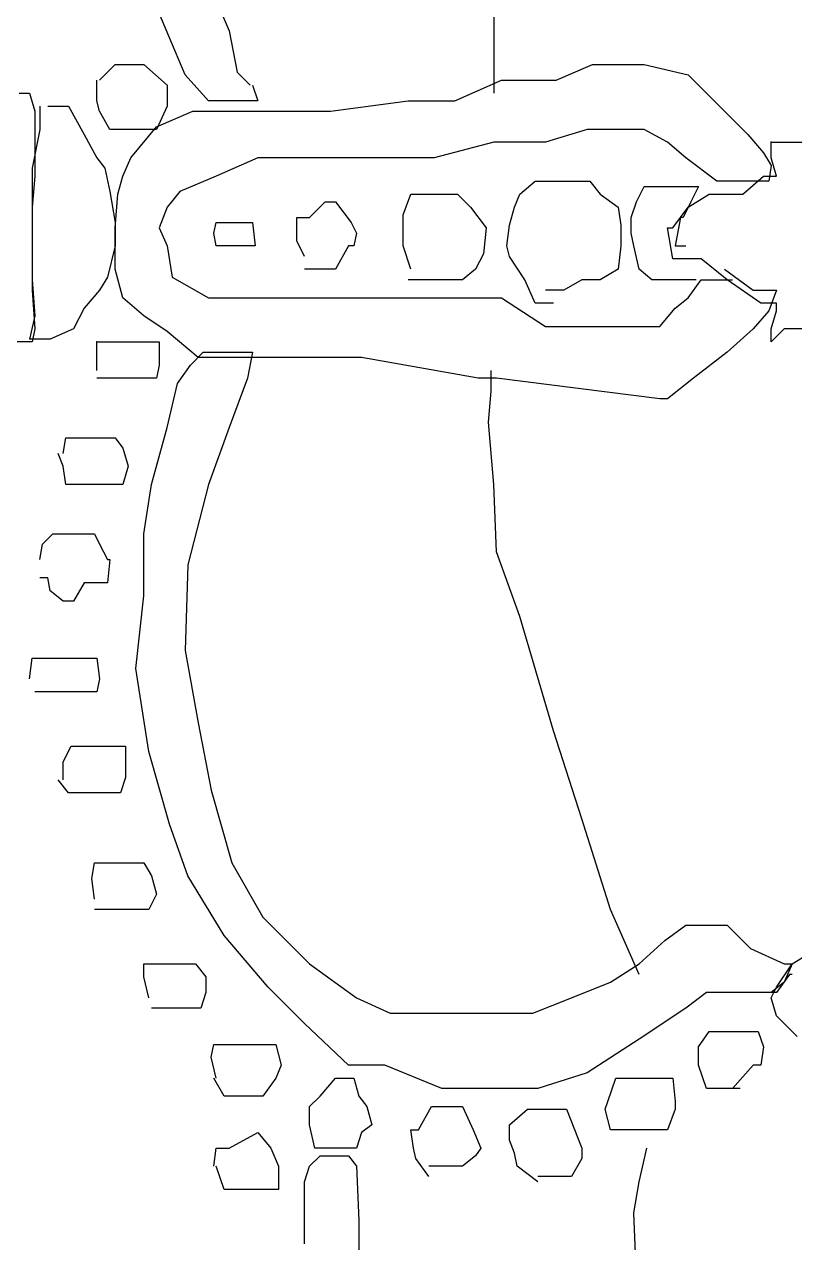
# Model space of a CAD drawing. Extents: x 731654 to 732244, y 4380181 to 4381208.
# Drawn here: x 731677.78 to 731680.75, y 4381038.285 to 4381042.985 of the extents above; entities that cross this region are included whole.
import ezdxf

# ---------------------------------------------------------------- set-up
doc = ezdxf.new("R2010")
doc.units = 0
doc.layers.get('0').update_dxf_attribs({"linetype": 'CONTINUOUS'})

msp = doc.modelspace()

# ---------------------------------------------------------------- linework, layer by layer
at = {"color": 0, "linetype": 'CONTINUOUS'}
for p, q in [((731678.4, 4381042.79), (731678.27, 4381043.1)), ((731678.4, 4381042.79), (731678.27, 4381043.1)), ((731678.51, 4381043.1), (731678.57, 4381042.96)), ((731678.51, 4381043.1), (731678.57, 4381042.96)), ((731679.59, 4381043.02), (731679.59, 4381042.87)), ((731679.59, 4381043.02), (731679.59, 4381042.87)), ((731678.57, 4381042.96), (731678.6, 4381042.8)), ((731678.57, 4381042.96), (731678.6, 4381042.8)), ((731679.59, 4381042.87), (731679.59, 4381042.72)), ((731679.59, 4381042.87), (731679.59, 4381042.72)), ((731678.07, 4381042.77), (731678.13, 4381042.83)), ((731678.07, 4381042.77), (731678.13, 4381042.83)), ((731678.13, 4381042.83), (731678.19, 4381042.83)), ((731678.13, 4381042.83), (731678.19, 4381042.83)), ((731678.19, 4381042.83), (731678.24, 4381042.83)), ((731678.19, 4381042.83), (731678.24, 4381042.83)), ((731678.24, 4381042.83), (731678.33, 4381042.75)), ((731678.24, 4381042.83), (731678.33, 4381042.75)), ((731679.83, 4381042.77), (731679.97, 4381042.83)), ((731679.83, 4381042.77), (731679.97, 4381042.83)), ((731679.97, 4381042.83), (731680.11, 4381042.83)), ((731679.97, 4381042.83), (731680.11, 4381042.83)), ((731680.11, 4381042.83), (731680.17, 4381042.83)), ((731680.11, 4381042.83), (731680.17, 4381042.83)), ((731680.17, 4381042.83), (731680.34, 4381042.79)), ((731680.17, 4381042.83), (731680.34, 4381042.79)), ((731678.49, 4381042.69), (731678.4, 4381042.79)), ((731678.49, 4381042.69), (731678.4, 4381042.79)), ((731678.6, 4381042.8), (731678.65, 4381042.75)), ((731678.6, 4381042.8), (731678.65, 4381042.75)), ((731680.34, 4381042.79), (731680.46, 4381042.67)), ((731680.34, 4381042.79), (731680.46, 4381042.67)), ((731678.06, 4381042.69), (731678.06, 4381042.77)), ((731678.06, 4381042.69), (731678.06, 4381042.77)), ((731678.33, 4381042.75), (731678.33, 4381042.67)), ((731678.33, 4381042.75), (731678.33, 4381042.67)), ((731678.66, 4381042.75), (731678.68, 4381042.69)), ((731678.66, 4381042.75), (731678.68, 4381042.69)), ((731679.44, 4381042.69), (731679.62, 4381042.77)), ((731679.44, 4381042.69), (731679.62, 4381042.77)), ((731679.62, 4381042.77), (731679.83, 4381042.77)), ((731679.62, 4381042.77), (731679.83, 4381042.77)), ((731677.76, 4381042.72), (731677.8, 4381042.72)), ((731677.76, 4381042.72), (731677.8, 4381042.72)), ((731677.8, 4381042.72), (731677.82, 4381042.65)), ((731677.8, 4381042.72), (731677.82, 4381042.65)), ((731678.07, 4381042.65), (731678.06, 4381042.69)), ((731678.07, 4381042.65), (731678.06, 4381042.69)), ((731678.55, 4381042.69), (731678.49, 4381042.69)), ((731678.55, 4381042.69), (731678.49, 4381042.69)), ((731678.64, 4381042.69), (731678.55, 4381042.69)), ((731678.64, 4381042.69), (731678.55, 4381042.69)), ((731678.68, 4381042.69), (731678.64, 4381042.69)), ((731678.68, 4381042.69), (731678.64, 4381042.69)), ((731678.96, 4381042.65), (731679.26, 4381042.69)), ((731678.96, 4381042.65), (731679.26, 4381042.69)), ((731679.26, 4381042.69), (731679.44, 4381042.69)), ((731679.26, 4381042.69), (731679.44, 4381042.69)), ((731677.82, 4381042.65), (731677.82, 4381042.56)), ((731677.82, 4381042.65), (731677.82, 4381042.56)), ((731677.84, 4381042.67), (731677.84, 4381042.58)), ((731677.84, 4381042.67), (731677.84, 4381042.58)), ((731677.87, 4381042.67), (731677.95, 4381042.67)), ((731677.87, 4381042.67), (731677.95, 4381042.67)), ((731677.95, 4381042.67), (731678.01, 4381042.56)), ((731677.95, 4381042.67), (731678.01, 4381042.56)), ((731678.11, 4381042.58), (731678.07, 4381042.65)), ((731678.11, 4381042.58), (731678.07, 4381042.65)), ((731678.33, 4381042.67), (731678.29, 4381042.58)), ((731678.33, 4381042.67), (731678.29, 4381042.58)), ((731678.29, 4381042.59), (731678.43, 4381042.65)), ((731678.29, 4381042.59), (731678.43, 4381042.65)), ((731678.43, 4381042.65), (731678.6, 4381042.65)), ((731678.43, 4381042.65), (731678.6, 4381042.65)), ((731678.6, 4381042.65), (731678.78, 4381042.65)), ((731678.6, 4381042.65), (731678.78, 4381042.65)), ((731678.78, 4381042.65), (731678.96, 4381042.65)), ((731678.78, 4381042.65), (731678.96, 4381042.65)), ((731680.46, 4381042.67), (731680.57, 4381042.56)), ((731680.46, 4381042.67), (731680.57, 4381042.56)), ((731678.19, 4381042.47), (731678.29, 4381042.59)), ((731678.19, 4381042.47), (731678.29, 4381042.59)), ((731677.84, 4381042.58), (731677.81, 4381042.43)), ((731677.84, 4381042.58), (731677.81, 4381042.43)), ((731677.82, 4381042.56), (731677.82, 4381042.4)), ((731677.82, 4381042.56), (731677.82, 4381042.4)), ((731678.01, 4381042.56), (731678.06, 4381042.47)), ((731678.01, 4381042.56), (731678.06, 4381042.47)), ((731678.16, 4381042.58), (731678.11, 4381042.58)), ((731678.16, 4381042.58), (731678.11, 4381042.58)), ((731678.24, 4381042.58), (731678.16, 4381042.58)), ((731678.24, 4381042.58), (731678.16, 4381042.58)), ((731678.29, 4381042.58), (731678.24, 4381042.58)), ((731678.29, 4381042.58), (731678.24, 4381042.58)), ((731679.95, 4381042.58), (731679.79, 4381042.53)), ((731679.95, 4381042.58), (731679.79, 4381042.53)), ((731680.09, 4381042.58), (731679.95, 4381042.58)), ((731680.09, 4381042.58), (731679.95, 4381042.58)), ((731680.17, 4381042.58), (731680.09, 4381042.58)), ((731680.17, 4381042.58), (731680.09, 4381042.58)), ((731680.26, 4381042.53), (731680.17, 4381042.58)), ((731680.26, 4381042.53), (731680.17, 4381042.58)), ((731680.57, 4381042.56), (731680.63, 4381042.49)), ((731680.57, 4381042.56), (731680.63, 4381042.49)), ((731679.59, 4381042.53), (731679.36, 4381042.47)), ((731679.59, 4381042.53), (731679.36, 4381042.47)), ((731679.79, 4381042.53), (731679.59, 4381042.53)), ((731679.79, 4381042.53), (731679.59, 4381042.53)), ((731680.33, 4381042.47), (731680.26, 4381042.53)), ((731680.33, 4381042.47), (731680.26, 4381042.53)), ((731680.66, 4381042.47), (731680.66, 4381042.53)), ((731680.66, 4381042.53), (731680.74, 4381042.53)), ((731680.66, 4381042.47), (731680.66, 4381042.53)), ((731680.66, 4381042.53), (731680.74, 4381042.53)), ((731680.74, 4381042.53), (731680.85, 4381042.53)), ((731680.74, 4381042.53), (731680.85, 4381042.53)), ((731678.06, 4381042.47), (731678.09, 4381042.43)), ((731678.06, 4381042.47), (731678.09, 4381042.43)), ((731678.16, 4381042.4), (731678.19, 4381042.47)), ((731678.16, 4381042.4), (731678.19, 4381042.47)), ((731678.68, 4381042.47), (731678.52, 4381042.4)), ((731678.68, 4381042.47), (731678.52, 4381042.4)), ((731678.9, 4381042.47), (731678.68, 4381042.47)), ((731678.9, 4381042.47), (731678.68, 4381042.47)), ((731679.16, 4381042.47), (731678.9, 4381042.47)), ((731679.16, 4381042.47), (731678.9, 4381042.47)), ((731679.36, 4381042.47), (731679.16, 4381042.47)), ((731679.36, 4381042.47), (731679.16, 4381042.47)), ((731680.45, 4381042.38), (731680.33, 4381042.47)), ((731680.45, 4381042.38), (731680.33, 4381042.47)), ((731680.63, 4381042.49), (731680.66, 4381042.44)), ((731680.63, 4381042.49), (731680.66, 4381042.44)), ((731680.68, 4381042.4), (731680.66, 4381042.47)), ((731680.68, 4381042.4), (731680.66, 4381042.47)), ((731677.81, 4381042.43), (731677.81, 4381042.2)), ((731677.81, 4381042.43), (731677.81, 4381042.2)), ((731677.82, 4381042.4), (731677.81, 4381042.28)), ((731677.82, 4381042.4), (731677.81, 4381042.28)), ((731678.09, 4381042.43), (731678.11, 4381042.34)), ((731678.09, 4381042.43), (731678.11, 4381042.34)), ((731678.14, 4381042.33), (731678.16, 4381042.4)), ((731678.14, 4381042.33), (731678.16, 4381042.4)), ((731678.52, 4381042.4), (731678.38, 4381042.34)), ((731678.52, 4381042.4), (731678.38, 4381042.34)), ((731680.55, 4381042.33), (731680.63, 4381042.4)), ((731680.55, 4381042.33), (731680.63, 4381042.4)), ((731680.63, 4381042.4), (731680.68, 4381042.4)), ((731680.63, 4381042.4), (731680.68, 4381042.4)), ((731680.66, 4381042.44), (731680.65, 4381042.38)), ((731680.66, 4381042.44), (731680.65, 4381042.38)), ((731679.69, 4381042.33), (731679.75, 4381042.38)), ((731679.69, 4381042.33), (731679.75, 4381042.38)), ((731679.75, 4381042.38), (731679.83, 4381042.38)), ((731679.75, 4381042.38), (731679.83, 4381042.38)), ((731679.83, 4381042.38), (731679.89, 4381042.38)), ((731679.83, 4381042.38), (731679.89, 4381042.38)), ((731679.89, 4381042.38), (731679.96, 4381042.38)), ((731679.89, 4381042.38), (731679.96, 4381042.38)), ((731679.96, 4381042.38), (731680, 4381042.33)), ((731679.96, 4381042.38), (731680, 4381042.33)), ((731680.14, 4381042.3), (731680.17, 4381042.36)), ((731680.14, 4381042.3), (731680.17, 4381042.36)), ((731680.17, 4381042.36), (731680.2, 4381042.36)), ((731680.17, 4381042.36), (731680.2, 4381042.36)), ((731680.2, 4381042.36), (731680.26, 4381042.36)), ((731680.2, 4381042.36), (731680.26, 4381042.36)), ((731680.26, 4381042.36), (731680.32, 4381042.36)), ((731680.26, 4381042.36), (731680.32, 4381042.36)), ((731680.32, 4381042.36), (731680.37, 4381042.36)), ((731680.32, 4381042.36), (731680.37, 4381042.36)), ((731680.38, 4381042.36), (731680.35, 4381042.3)), ((731680.38, 4381042.36), (731680.35, 4381042.3)), ((731680.37, 4381042.36), (731680.38, 4381042.36)), ((731680.37, 4381042.36), (731680.38, 4381042.36)), ((731680.52, 4381042.38), (731680.45, 4381042.38)), ((731680.52, 4381042.38), (731680.45, 4381042.38)), ((731680.58, 4381042.38), (731680.52, 4381042.38)), ((731680.58, 4381042.38), (731680.52, 4381042.38)), ((731680.65, 4381042.38), (731680.58, 4381042.38)), ((731680.65, 4381042.38), (731680.58, 4381042.38)), ((731678.11, 4381042.34), (731678.13, 4381042.22)), ((731678.11, 4381042.34), (731678.13, 4381042.22)), ((731678.13, 4381042.2), (731678.14, 4381042.33)), ((731678.13, 4381042.2), (731678.14, 4381042.33)), ((731678.38, 4381042.34), (731678.33, 4381042.28)), ((731678.38, 4381042.34), (731678.33, 4381042.28)), ((731679.24, 4381042.25), (731679.27, 4381042.33)), ((731679.24, 4381042.25), (731679.27, 4381042.33)), ((731679.27, 4381042.33), (731679.32, 4381042.33)), ((731679.27, 4381042.33), (731679.32, 4381042.33)), ((731679.32, 4381042.33), (731679.39, 4381042.33)), ((731679.32, 4381042.33), (731679.39, 4381042.33)), ((731679.39, 4381042.33), (731679.45, 4381042.33)), ((731679.39, 4381042.33), (731679.45, 4381042.33)), ((731679.45, 4381042.33), (731679.5, 4381042.28)), ((731679.45, 4381042.33), (731679.5, 4381042.28)), ((731679.67, 4381042.28), (731679.69, 4381042.33)), ((731679.67, 4381042.28), (731679.69, 4381042.33)), ((731680, 4381042.33), (731680.07, 4381042.28)), ((731680, 4381042.33), (731680.07, 4381042.28)), ((731680.34, 4381042.28), (731680.42, 4381042.33)), ((731680.34, 4381042.28), (731680.42, 4381042.33)), ((731680.42, 4381042.33), (731680.48, 4381042.33)), ((731680.42, 4381042.33), (731680.48, 4381042.33)), ((731680.48, 4381042.33), (731680.55, 4381042.33)), ((731680.48, 4381042.33), (731680.55, 4381042.33)), ((731677.81, 4381042.28), (731677.81, 4381042)), ((731677.81, 4381042.28), (731677.81, 4381042)), ((731678.33, 4381042.28), (731678.3, 4381042.2)), ((731678.33, 4381042.28), (731678.3, 4381042.2)), ((731678.88, 4381042.24), (731678.94, 4381042.3)), ((731678.88, 4381042.24), (731678.94, 4381042.3)), ((731678.94, 4381042.3), (731678.98, 4381042.3)), ((731678.94, 4381042.3), (731678.98, 4381042.3)), ((731678.98, 4381042.3), (731679.04, 4381042.22)), ((731678.98, 4381042.3), (731679.04, 4381042.22)), ((731679.5, 4381042.28), (731679.56, 4381042.2)), ((731679.5, 4381042.28), (731679.56, 4381042.2)), ((731679.65, 4381042.21), (731679.67, 4381042.28)), ((731679.65, 4381042.21), (731679.67, 4381042.28)), ((731680.07, 4381042.28), (731680.08, 4381042.21)), ((731680.07, 4381042.28), (731680.08, 4381042.21)), ((731680.12, 4381042.24), (731680.14, 4381042.3)), ((731680.12, 4381042.24), (731680.14, 4381042.3)), ((731680.28, 4381042.2), (731680.34, 4381042.28)), ((731680.28, 4381042.2), (731680.34, 4381042.28)), ((731680.35, 4381042.3), (731680.32, 4381042.24)), ((731680.35, 4381042.3), (731680.32, 4381042.24)), ((731678.13, 4381042.22), (731678.13, 4381042.13)), ((731678.13, 4381042.22), (731678.13, 4381042.13)), ((731678.51, 4381042.18), (731678.52, 4381042.22)), ((731678.51, 4381042.18), (731678.52, 4381042.22)), ((731678.52, 4381042.22), (731678.58, 4381042.22)), ((731678.52, 4381042.22), (731678.58, 4381042.22)), ((731678.58, 4381042.22), (731678.63, 4381042.22)), ((731678.58, 4381042.22), (731678.63, 4381042.22)), ((731678.63, 4381042.22), (731678.66, 4381042.22)), ((731678.63, 4381042.22), (731678.66, 4381042.22)), ((731678.66, 4381042.22), (731678.67, 4381042.13)), ((731678.66, 4381042.22), (731678.67, 4381042.13)), ((731678.83, 4381042.15), (731678.83, 4381042.24)), ((731678.83, 4381042.24), (731678.88, 4381042.24)), ((731678.83, 4381042.15), (731678.83, 4381042.24)), ((731678.83, 4381042.24), (731678.88, 4381042.24)), ((731679.04, 4381042.22), (731679.06, 4381042.18)), ((731679.04, 4381042.22), (731679.06, 4381042.18)), ((731679.24, 4381042.2), (731679.24, 4381042.25)), ((731679.24, 4381042.2), (731679.24, 4381042.25)), ((731679.64, 4381042.13), (731679.65, 4381042.21)), ((731679.64, 4381042.13), (731679.65, 4381042.21)), ((731680.08, 4381042.21), (731680.08, 4381042.13)), ((731680.08, 4381042.21), (731680.08, 4381042.13)), ((731680.12, 4381042.18), (731680.12, 4381042.24)), ((731680.12, 4381042.18), (731680.12, 4381042.24)), ((731680.31, 4381042.24), (731680.29, 4381042.13)), ((731680.31, 4381042.24), (731680.29, 4381042.13)), ((731680.32, 4381042.24), (731680.31, 4381042.24)), ((731680.32, 4381042.24), (731680.31, 4381042.24)), ((731677.81, 4381042.2), (731677.81, 4381041.96)), ((731677.81, 4381042.2), (731677.81, 4381041.96)), ((731678.13, 4381042.04), (731678.13, 4381042.2)), ((731678.13, 4381042.04), (731678.13, 4381042.2)), ((731678.3, 4381042.2), (731678.33, 4381042.13)), ((731678.3, 4381042.2), (731678.33, 4381042.13)), ((731678.52, 4381042.13), (731678.51, 4381042.18)), ((731678.52, 4381042.13), (731678.51, 4381042.18)), ((731679.06, 4381042.18), (731679.05, 4381042.13)), ((731679.06, 4381042.18), (731679.05, 4381042.13)), ((731679.24, 4381042.13), (731679.24, 4381042.2)), ((731679.24, 4381042.13), (731679.24, 4381042.2)), ((731679.56, 4381042.2), (731679.55, 4381042.1)), ((731679.56, 4381042.2), (731679.55, 4381042.1)), ((731680.13, 4381042.13), (731680.12, 4381042.18)), ((731680.13, 4381042.13), (731680.12, 4381042.18)), ((731680.28, 4381042.08), (731680.26, 4381042.2)), ((731680.26, 4381042.2), (731680.28, 4381042.2)), ((731680.28, 4381042.08), (731680.26, 4381042.2)), ((731680.26, 4381042.2), (731680.28, 4381042.2)), ((731678.13, 4381042.13), (731678.1, 4381042.01)), ((731678.13, 4381042.13), (731678.1, 4381042.01)), ((731678.33, 4381042.13), (731678.35, 4381042.01)), ((731678.33, 4381042.13), (731678.35, 4381042.01)), ((731678.54, 4381042.13), (731678.52, 4381042.13)), ((731678.54, 4381042.13), (731678.52, 4381042.13)), ((731678.58, 4381042.13), (731678.54, 4381042.13)), ((731678.58, 4381042.13), (731678.54, 4381042.13)), ((731678.6, 4381042.13), (731678.58, 4381042.13)), ((731678.6, 4381042.13), (731678.58, 4381042.13)), ((731678.65, 4381042.13), (731678.6, 4381042.13)), ((731678.65, 4381042.13), (731678.6, 4381042.13)), ((731678.67, 4381042.13), (731678.65, 4381042.13)), ((731678.67, 4381042.13), (731678.65, 4381042.13)), ((731678.86, 4381042.09), (731678.83, 4381042.15)), ((731678.86, 4381042.09), (731678.83, 4381042.15)), ((731679.03, 4381042.13), (731678.98, 4381042.04)), ((731679.03, 4381042.13), (731678.98, 4381042.04)), ((731679.05, 4381042.13), (731679.03, 4381042.13)), ((731679.05, 4381042.13), (731679.03, 4381042.13)), ((731679.27, 4381042.04), (731679.24, 4381042.13)), ((731679.27, 4381042.04), (731679.24, 4381042.13)), ((731679.65, 4381042.09), (731679.64, 4381042.13)), ((731679.65, 4381042.09), (731679.64, 4381042.13)), ((731680.08, 4381042.13), (731680.07, 4381042.04)), ((731680.08, 4381042.13), (731680.07, 4381042.04)), ((731680.15, 4381042.04), (731680.13, 4381042.13)), ((731680.15, 4381042.04), (731680.13, 4381042.13)), ((731680.29, 4381042.13), (731680.33, 4381042.13)), ((731680.29, 4381042.13), (731680.33, 4381042.13)), ((731679.55, 4381042.1), (731679.52, 4381042.04)), ((731679.55, 4381042.1), (731679.52, 4381042.04)), ((731679.71, 4381042), (731679.65, 4381042.09)), ((731679.71, 4381042), (731679.65, 4381042.09)), ((731680.32, 4381042.08), (731680.28, 4381042.08)), ((731680.32, 4381042.08), (731680.28, 4381042.08)), ((731680.39, 4381042.08), (731680.32, 4381042.08)), ((731680.39, 4381042.08), (731680.32, 4381042.08)), ((731680.49, 4381042), (731680.39, 4381042.08)), ((731680.49, 4381042), (731680.39, 4381042.08)), ((731678.16, 4381041.93), (731678.13, 4381042.04)), ((731678.16, 4381041.93), (731678.13, 4381042.04)), ((731678.88, 4381042.04), (731678.86, 4381042.04)), ((731678.88, 4381042.04), (731678.86, 4381042.04)), ((731678.92, 4381042.04), (731678.88, 4381042.04)), ((731678.92, 4381042.04), (731678.88, 4381042.04)), ((731678.98, 4381042.04), (731678.92, 4381042.04)), ((731678.98, 4381042.04), (731678.92, 4381042.04)), ((731679.52, 4381042.04), (731679.47, 4381042)), ((731679.52, 4381042.04), (731679.47, 4381042)), ((731680.07, 4381042.04), (731680, 4381042)), ((731680.07, 4381042.04), (731680, 4381042)), ((731680.2, 4381042), (731680.15, 4381042.04)), ((731680.2, 4381042), (731680.15, 4381042.04)), ((731680.48, 4381042.04), (731680.59, 4381041.96)), ((731680.48, 4381042.04), (731680.59, 4381041.96)), ((731677.81, 4381042), (731677.82, 4381041.86)), ((731677.81, 4381042), (731677.82, 4381041.86)), ((731678.1, 4381042.01), (731678.07, 4381041.96)), ((731678.1, 4381042.01), (731678.07, 4381041.96)), ((731678.35, 4381042.01), (731678.49, 4381041.93)), ((731678.35, 4381042.01), (731678.49, 4381041.93)), ((731679.32, 4381042), (731679.26, 4381042)), ((731679.32, 4381042), (731679.26, 4381042)), ((731679.35, 4381042), (731679.32, 4381042)), ((731679.35, 4381042), (731679.32, 4381042)), ((731679.39, 4381042), (731679.35, 4381042)), ((731679.39, 4381042), (731679.35, 4381042)), ((731679.47, 4381042), (731679.39, 4381042)), ((731679.47, 4381042), (731679.39, 4381042)), ((731679.75, 4381041.91), (731679.71, 4381042)), ((731679.75, 4381041.91), (731679.71, 4381042)), ((731679.93, 4381042), (731679.86, 4381041.96)), ((731679.93, 4381042), (731679.86, 4381041.96)), ((731680, 4381042), (731679.93, 4381042)), ((731680, 4381042), (731679.93, 4381042)), ((731680.25, 4381042), (731680.2, 4381042)), ((731680.25, 4381042), (731680.2, 4381042)), ((731680.33, 4381042), (731680.25, 4381042)), ((731680.33, 4381042), (731680.25, 4381042)), ((731680.37, 4381042), (731680.33, 4381042)), ((731680.37, 4381042), (731680.33, 4381042)), ((731680.34, 4381041.93), (731680.39, 4381042)), ((731680.34, 4381041.93), (731680.39, 4381042)), ((731680.39, 4381042), (731680.46, 4381042)), ((731680.39, 4381042), (731680.46, 4381042)), ((731680.46, 4381042), (731680.51, 4381042)), ((731680.46, 4381042), (731680.51, 4381042)), ((731680.62, 4381041.91), (731680.49, 4381042)), ((731680.62, 4381041.91), (731680.49, 4381042)), ((731677.81, 4381041.96), (731677.82, 4381041.81)), ((731677.81, 4381041.96), (731677.82, 4381041.81)), ((731678.07, 4381041.96), (731678.01, 4381041.89)), ((731678.07, 4381041.96), (731678.01, 4381041.89)), ((731678.24, 4381041.86), (731678.16, 4381041.93)), ((731678.24, 4381041.86), (731678.16, 4381041.93)), ((731678.49, 4381041.93), (731678.68, 4381041.93)), ((731678.49, 4381041.93), (731678.68, 4381041.93)), ((731678.68, 4381041.93), (731678.9, 4381041.93)), ((731678.68, 4381041.93), (731678.9, 4381041.93)), ((731678.9, 4381041.93), (731679.08, 4381041.93)), ((731678.9, 4381041.93), (731679.08, 4381041.93)), ((731679.08, 4381041.93), (731679.29, 4381041.93)), ((731679.08, 4381041.93), (731679.29, 4381041.93)), ((731679.29, 4381041.93), (731679.45, 4381041.93)), ((731679.29, 4381041.93), (731679.45, 4381041.93)), ((731679.45, 4381041.93), (731679.62, 4381041.93)), ((731679.45, 4381041.93), (731679.62, 4381041.93)), ((731679.62, 4381041.93), (731679.79, 4381041.82)), ((731679.62, 4381041.93), (731679.79, 4381041.82)), ((731679.86, 4381041.96), (731679.79, 4381041.96)), ((731679.86, 4381041.96), (731679.79, 4381041.96)), ((731680.29, 4381041.89), (731680.34, 4381041.93)), ((731680.29, 4381041.89), (731680.34, 4381041.93)), ((731680.59, 4381041.96), (731680.68, 4381041.96)), ((731680.59, 4381041.96), (731680.68, 4381041.96)), ((731680.68, 4381041.96), (731680.65, 4381041.88)), ((731680.68, 4381041.96), (731680.65, 4381041.88)), ((731678.01, 4381041.89), (731677.97, 4381041.81)), ((731678.01, 4381041.89), (731677.97, 4381041.81)), ((731679.82, 4381041.91), (731679.75, 4381041.91)), ((731679.82, 4381041.91), (731679.75, 4381041.91)), ((731680.23, 4381041.82), (731680.29, 4381041.89)), ((731680.23, 4381041.82), (731680.29, 4381041.89)), ((731680.65, 4381041.88), (731680.59, 4381041.81)), ((731680.65, 4381041.88), (731680.59, 4381041.81)), ((731680.68, 4381041.91), (731680.62, 4381041.91)), ((731680.68, 4381041.91), (731680.62, 4381041.91)), ((731680.66, 4381041.81), (731680.68, 4381041.88)), ((731680.66, 4381041.81), (731680.68, 4381041.88)), ((731680.68, 4381041.88), (731680.68, 4381041.91)), ((731680.68, 4381041.88), (731680.68, 4381041.91)), ((731677.82, 4381041.86), (731677.8, 4381041.77)), ((731677.82, 4381041.86), (731677.8, 4381041.77)), ((731678.33, 4381041.8), (731678.24, 4381041.86)), ((731678.33, 4381041.8), (731678.24, 4381041.86)), ((731677.82, 4381041.81), (731677.81, 4381041.76)), ((731677.82, 4381041.81), (731677.81, 4381041.76)), ((731677.97, 4381041.81), (731677.88, 4381041.77)), ((731677.97, 4381041.81), (731677.88, 4381041.77)), ((731678.45, 4381041.7), (731678.33, 4381041.8)), ((731678.45, 4381041.7), (731678.33, 4381041.8)), ((731679.79, 4381041.82), (731679.93, 4381041.82)), ((731679.79, 4381041.82), (731679.93, 4381041.82)), ((731679.93, 4381041.82), (731680.02, 4381041.82)), ((731679.93, 4381041.82), (731680.02, 4381041.82)), ((731680.02, 4381041.82), (731680.11, 4381041.82)), ((731680.02, 4381041.82), (731680.11, 4381041.82)), ((731680.11, 4381041.82), (731680.15, 4381041.82)), ((731680.11, 4381041.82), (731680.15, 4381041.82)), ((731680.15, 4381041.82), (731680.23, 4381041.82)), ((731680.15, 4381041.82), (731680.23, 4381041.82)), ((731680.59, 4381041.81), (731680.49, 4381041.72)), ((731680.59, 4381041.81), (731680.49, 4381041.72)), ((731680.71, 4381041.81), (731680.66, 4381041.76)), ((731680.66, 4381041.76), (731680.66, 4381041.81)), ((731680.71, 4381041.81), (731680.66, 4381041.76)), ((731680.66, 4381041.76), (731680.66, 4381041.81)), ((731680.82, 4381041.81), (731680.71, 4381041.81)), ((731680.82, 4381041.81), (731680.71, 4381041.81)), ((731677.8, 4381041.76), (731677.74, 4381041.76)), ((731677.8, 4381041.76), (731677.74, 4381041.76)), ((731677.82, 4381041.77), (731677.8, 4381041.77)), ((731677.82, 4381041.77), (731677.8, 4381041.77)), ((731677.81, 4381041.76), (731677.8, 4381041.76)), ((731677.81, 4381041.76), (731677.8, 4381041.76)), ((731677.88, 4381041.77), (731677.82, 4381041.77)), ((731677.88, 4381041.77), (731677.82, 4381041.77)), ((731678.06, 4381041.65), (731678.06, 4381041.76)), ((731678.06, 4381041.76), (731678.11, 4381041.76)), ((731678.06, 4381041.65), (731678.06, 4381041.76)), ((731678.06, 4381041.76), (731678.11, 4381041.76)), ((731678.11, 4381041.76), (731678.17, 4381041.76)), ((731678.11, 4381041.76), (731678.17, 4381041.76)), ((731678.17, 4381041.76), (731678.24, 4381041.76)), ((731678.17, 4381041.76), (731678.24, 4381041.76)), ((731678.24, 4381041.76), (731678.29, 4381041.76)), ((731678.24, 4381041.76), (731678.29, 4381041.76)), ((731678.29, 4381041.76), (731678.3, 4381041.76)), ((731678.29, 4381041.76), (731678.3, 4381041.76)), ((731678.3, 4381041.76), (731678.3, 4381041.67)), ((731678.3, 4381041.76), (731678.3, 4381041.67)), ((731678.42, 4381041.67), (731678.47, 4381041.72)), ((731678.42, 4381041.67), (731678.47, 4381041.72)), ((731678.58, 4381041.7), (731678.45, 4381041.7)), ((731678.58, 4381041.7), (731678.45, 4381041.7)), ((731678.47, 4381041.72), (731678.55, 4381041.72)), ((731678.47, 4381041.72), (731678.55, 4381041.72)), ((731678.55, 4381041.72), (731678.6, 4381041.72)), ((731678.55, 4381041.72), (731678.6, 4381041.72)), ((731678.7, 4381041.7), (731678.58, 4381041.7)), ((731678.7, 4381041.7), (731678.58, 4381041.7)), ((731678.6, 4381041.72), (731678.66, 4381041.72)), ((731678.6, 4381041.72), (731678.66, 4381041.72)), ((731678.66, 4381041.72), (731678.64, 4381041.62)), ((731678.66, 4381041.72), (731678.64, 4381041.62)), ((731678.83, 4381041.7), (731678.7, 4381041.7)), ((731678.83, 4381041.7), (731678.7, 4381041.7)), ((731679.08, 4381041.7), (731678.83, 4381041.7)), ((731679.08, 4381041.7), (731678.83, 4381041.7)), ((731679.53, 4381041.62), (731679.08, 4381041.7)), ((731679.53, 4381041.62), (731679.08, 4381041.7)), ((731680.49, 4381041.72), (731680.36, 4381041.62)), ((731680.49, 4381041.72), (731680.36, 4381041.62)), ((731678.3, 4381041.67), (731678.29, 4381041.62)), ((731678.3, 4381041.67), (731678.29, 4381041.62)), ((731678.37, 4381041.6), (731678.42, 4381041.67)), ((731678.37, 4381041.6), (731678.42, 4381041.67)), ((731679.58, 4381041.57), (731679.58, 4381041.65)), ((731679.58, 4381041.57), (731679.58, 4381041.65)), ((731678.1, 4381041.62), (731678.06, 4381041.62)), ((731678.1, 4381041.62), (731678.06, 4381041.62)), ((731678.16, 4381041.62), (731678.1, 4381041.62)), ((731678.16, 4381041.62), (731678.1, 4381041.62)), ((731678.19, 4381041.62), (731678.16, 4381041.62)), ((731678.19, 4381041.62), (731678.16, 4381041.62)), ((731678.24, 4381041.62), (731678.19, 4381041.62)), ((731678.24, 4381041.62), (731678.19, 4381041.62)), ((731678.29, 4381041.62), (731678.24, 4381041.62)), ((731678.29, 4381041.62), (731678.24, 4381041.62)), ((731678.33, 4381041.43), (731678.37, 4381041.6)), ((731678.33, 4381041.43), (731678.37, 4381041.6)), ((731678.64, 4381041.62), (731678.57, 4381041.43)), ((731678.64, 4381041.62), (731678.57, 4381041.43)), ((731679.6, 4381041.62), (731679.53, 4381041.62)), ((731679.6, 4381041.62), (731679.53, 4381041.62)), ((731680.23, 4381041.54), (731679.6, 4381041.62)), ((731680.23, 4381041.54), (731679.6, 4381041.62)), ((731680.36, 4381041.62), (731680.26, 4381041.54)), ((731680.36, 4381041.62), (731680.26, 4381041.54)), ((731679.57, 4381041.45), (731679.58, 4381041.57)), ((731679.57, 4381041.45), (731679.58, 4381041.57)), ((731680.26, 4381041.54), (731680.23, 4381041.54)), ((731680.26, 4381041.54), (731680.23, 4381041.54)), ((731678.27, 4381041.21), (731678.33, 4381041.43)), ((731678.27, 4381041.21), (731678.33, 4381041.43)), ((731678.57, 4381041.43), (731678.49, 4381041.21)), ((731678.57, 4381041.43), (731678.49, 4381041.21)), ((731679.59, 4381041.21), (731679.57, 4381041.45)), ((731679.59, 4381041.21), (731679.57, 4381041.45)), ((731677.93, 4381041.33), (731677.94, 4381041.39)), ((731677.93, 4381041.33), (731677.94, 4381041.39)), ((731677.94, 4381041.39), (731678, 4381041.39)), ((731677.94, 4381041.39), (731678, 4381041.39)), ((731678, 4381041.39), (731678.06, 4381041.39)), ((731678, 4381041.39), (731678.06, 4381041.39)), ((731678.06, 4381041.39), (731678.13, 4381041.39)), ((731678.06, 4381041.39), (731678.13, 4381041.39)), ((731678.13, 4381041.39), (731678.16, 4381041.35)), ((731678.13, 4381041.39), (731678.16, 4381041.35)), ((731677.93, 4381041.28), (731677.91, 4381041.33)), ((731677.93, 4381041.28), (731677.91, 4381041.33)), ((731678.16, 4381041.35), (731678.18, 4381041.28)), ((731678.16, 4381041.35), (731678.18, 4381041.28)), ((731677.94, 4381041.21), (731677.93, 4381041.28)), ((731677.94, 4381041.21), (731677.93, 4381041.28)), ((731678.18, 4381041.28), (731678.16, 4381041.21)), ((731678.18, 4381041.28), (731678.16, 4381041.21)), ((731677.98, 4381041.21), (731677.94, 4381041.21)), ((731677.98, 4381041.21), (731677.94, 4381041.21)), ((731678.05, 4381041.21), (731677.98, 4381041.21)), ((731678.05, 4381041.21), (731677.98, 4381041.21)), ((731678.09, 4381041.21), (731678.05, 4381041.21)), ((731678.09, 4381041.21), (731678.05, 4381041.21)), ((731678.16, 4381041.21), (731678.09, 4381041.21)), ((731678.16, 4381041.21), (731678.09, 4381041.21)), ((731678.24, 4381041.02), (731678.27, 4381041.21)), ((731678.24, 4381041.02), (731678.27, 4381041.21)), ((731678.49, 4381041.21), (731678.41, 4381040.9)), ((731678.49, 4381041.21), (731678.41, 4381040.9)), ((731679.6, 4381040.95), (731679.59, 4381041.21)), ((731679.6, 4381040.95), (731679.59, 4381041.21)), ((731677.85, 4381040.98), (731677.89, 4381041.02)), ((731677.85, 4381040.98), (731677.89, 4381041.02)), ((731677.89, 4381041.02), (731677.96, 4381041.02)), ((731677.89, 4381041.02), (731677.96, 4381041.02)), ((731677.96, 4381041.02), (731678, 4381041.02)), ((731677.96, 4381041.02), (731678, 4381041.02)), ((731678, 4381041.02), (731678.05, 4381041.02)), ((731678, 4381041.02), (731678.05, 4381041.02)), ((731678.05, 4381041.02), (731678.07, 4381040.98)), ((731678.05, 4381041.02), (731678.07, 4381040.98)), ((731678.24, 4381040.78), (731678.24, 4381041.02)), ((731678.24, 4381040.78), (731678.24, 4381041.02)), ((731677.84, 4381040.92), (731677.85, 4381040.98)), ((731677.84, 4381040.92), (731677.85, 4381040.98)), ((731678.07, 4381040.98), (731678.1, 4381040.92)), ((731678.07, 4381040.98), (731678.1, 4381040.92)), ((731679.69, 4381040.7), (731679.6, 4381040.95)), ((731679.69, 4381040.7), (731679.6, 4381040.95)), ((731678.1, 4381040.92), (731678.11, 4381040.92)), ((731678.11, 4381040.92), (731678.1, 4381040.83)), ((731678.1, 4381040.92), (731678.11, 4381040.92)), ((731678.11, 4381040.92), (731678.1, 4381040.83)), ((731678.41, 4381040.9), (731678.4, 4381040.57)), ((731678.41, 4381040.9), (731678.4, 4381040.57)), ((731677.87, 4381040.85), (731677.84, 4381040.85)), ((731677.87, 4381040.85), (731677.84, 4381040.85)), ((731677.88, 4381040.8), (731677.87, 4381040.85)), ((731677.88, 4381040.8), (731677.87, 4381040.85)), ((731677.93, 4381040.76), (731677.88, 4381040.8)), ((731677.93, 4381040.76), (731677.88, 4381040.8)), ((731678.01, 4381040.83), (731677.97, 4381040.76)), ((731678.01, 4381040.83), (731677.97, 4381040.76)), ((731678.07, 4381040.83), (731678.01, 4381040.83)), ((731678.07, 4381040.83), (731678.01, 4381040.83)), ((731678.1, 4381040.83), (731678.07, 4381040.83)), ((731678.1, 4381040.83), (731678.07, 4381040.83)), ((731677.97, 4381040.76), (731677.93, 4381040.76)), ((731677.97, 4381040.76), (731677.93, 4381040.76)), ((731678.21, 4381040.5), (731678.24, 4381040.78)), ((731678.21, 4381040.5), (731678.24, 4381040.78)), ((731679.82, 4381040.26), (731679.69, 4381040.7)), ((731679.82, 4381040.26), (731679.69, 4381040.7)), ((731678.4, 4381040.57), (731678.45, 4381040.29)), ((731678.4, 4381040.57), (731678.45, 4381040.29)), ((731677.8, 4381040.46), (731677.81, 4381040.54)), ((731677.8, 4381040.46), (731677.81, 4381040.54)), ((731677.81, 4381040.54), (731677.85, 4381040.54)), ((731677.81, 4381040.54), (731677.85, 4381040.54)), ((731677.85, 4381040.54), (731677.89, 4381040.54)), ((731677.85, 4381040.54), (731677.89, 4381040.54)), ((731677.89, 4381040.54), (731677.97, 4381040.54)), ((731677.89, 4381040.54), (731677.97, 4381040.54)), ((731677.97, 4381040.54), (731678.01, 4381040.54)), ((731677.97, 4381040.54), (731678.01, 4381040.54)), ((731678.01, 4381040.54), (731678.06, 4381040.54)), ((731678.01, 4381040.54), (731678.06, 4381040.54)), ((731678.06, 4381040.54), (731678.07, 4381040.46)), ((731678.06, 4381040.54), (731678.07, 4381040.46)), ((731678.26, 4381040.18), (731678.21, 4381040.5)), ((731678.26, 4381040.18), (731678.21, 4381040.5)), ((731678.07, 4381040.46), (731678.06, 4381040.41)), ((731678.07, 4381040.46), (731678.06, 4381040.41)), ((731677.85, 4381040.41), (731677.82, 4381040.41)), ((731677.85, 4381040.41), (731677.82, 4381040.41)), ((731677.88, 4381040.41), (731677.85, 4381040.41)), ((731677.88, 4381040.41), (731677.85, 4381040.41)), ((731677.91, 4381040.41), (731677.88, 4381040.41)), ((731677.91, 4381040.41), (731677.88, 4381040.41)), ((731677.98, 4381040.41), (731677.91, 4381040.41)), ((731677.98, 4381040.41), (731677.91, 4381040.41)), ((731678.04, 4381040.41), (731677.98, 4381040.41)), ((731678.04, 4381040.41), (731677.98, 4381040.41)), ((731678.06, 4381040.41), (731678.04, 4381040.41)), ((731678.06, 4381040.41), (731678.04, 4381040.41)), ((731678.45, 4381040.29), (731678.5, 4381040.03)), ((731678.45, 4381040.29), (731678.5, 4381040.03)), ((731679.93, 4381039.92), (731679.82, 4381040.26)), ((731679.93, 4381039.92), (731679.82, 4381040.26)), ((731677.93, 4381040.14), (731677.96, 4381040.2)), ((731677.93, 4381040.14), (731677.96, 4381040.2)), ((731677.96, 4381040.2), (731678.01, 4381040.2)), ((731677.96, 4381040.2), (731678.01, 4381040.2)), ((731678.01, 4381040.2), (731678.09, 4381040.2)), ((731678.01, 4381040.2), (731678.09, 4381040.2)), ((731678.09, 4381040.2), (731678.17, 4381040.2)), ((731678.09, 4381040.2), (731678.17, 4381040.2)), ((731678.17, 4381040.2), (731678.17, 4381040.08)), ((731678.17, 4381040.2), (731678.17, 4381040.08)), ((731678.34, 4381039.9), (731678.26, 4381040.18)), ((731678.34, 4381039.9), (731678.26, 4381040.18)), ((731677.93, 4381040.07), (731677.93, 4381040.14)), ((731677.93, 4381040.07), (731677.93, 4381040.14)), ((731677.95, 4381040.02), (731677.91, 4381040.07)), ((731677.95, 4381040.02), (731677.91, 4381040.07)), ((731678.17, 4381040.08), (731678.15, 4381040.02)), ((731678.17, 4381040.08), (731678.15, 4381040.02)), ((731677.98, 4381040.02), (731677.95, 4381040.02)), ((731677.98, 4381040.02), (731677.95, 4381040.02)), ((731678.05, 4381040.02), (731677.98, 4381040.02)), ((731678.05, 4381040.02), (731677.98, 4381040.02)), ((731678.09, 4381040.02), (731678.05, 4381040.02)), ((731678.09, 4381040.02), (731678.05, 4381040.02)), ((731678.13, 4381040.02), (731678.09, 4381040.02)), ((731678.13, 4381040.02), (731678.09, 4381040.02)), ((731678.15, 4381040.02), (731678.13, 4381040.02)), ((731678.15, 4381040.02), (731678.13, 4381040.02)), ((731678.5, 4381040.03), (731678.58, 4381039.75)), ((731678.5, 4381040.03), (731678.58, 4381039.75)), ((731680.04, 4381039.57), (731679.93, 4381039.92)), ((731680.04, 4381039.57), (731679.93, 4381039.92)), ((731678.41, 4381039.7), (731678.34, 4381039.9)), ((731678.41, 4381039.7), (731678.34, 4381039.9)), ((731678.04, 4381039.69), (731678.05, 4381039.75)), ((731678.04, 4381039.69), (731678.05, 4381039.75)), ((731678.05, 4381039.75), (731678.09, 4381039.75)), ((731678.05, 4381039.75), (731678.09, 4381039.75)), ((731678.09, 4381039.75), (731678.17, 4381039.75)), ((731678.09, 4381039.75), (731678.17, 4381039.75)), ((731678.17, 4381039.75), (731678.24, 4381039.75)), ((731678.17, 4381039.75), (731678.24, 4381039.75)), ((731678.24, 4381039.75), (731678.27, 4381039.7)), ((731678.24, 4381039.75), (731678.27, 4381039.7)), ((731678.58, 4381039.75), (731678.7, 4381039.54)), ((731678.58, 4381039.75), (731678.7, 4381039.54)), ((731678.05, 4381039.61), (731678.04, 4381039.69)), ((731678.05, 4381039.61), (731678.04, 4381039.69)), ((731678.27, 4381039.7), (731678.29, 4381039.63)), ((731678.27, 4381039.7), (731678.29, 4381039.63)), ((731678.55, 4381039.47), (731678.41, 4381039.7)), ((731678.55, 4381039.47), (731678.41, 4381039.7)), ((731678.29, 4381039.63), (731678.26, 4381039.57)), ((731678.29, 4381039.63), (731678.26, 4381039.57)), ((731678.09, 4381039.57), (731678.05, 4381039.57)), ((731678.09, 4381039.57), (731678.05, 4381039.57)), ((731678.16, 4381039.57), (731678.09, 4381039.57)), ((731678.16, 4381039.57), (731678.09, 4381039.57)), ((731678.2, 4381039.57), (731678.16, 4381039.57)), ((731678.2, 4381039.57), (731678.16, 4381039.57)), ((731678.26, 4381039.57), (731678.2, 4381039.57)), ((731678.26, 4381039.57), (731678.2, 4381039.57)), ((731678.7, 4381039.54), (731678.88, 4381039.36)), ((731678.7, 4381039.54), (731678.88, 4381039.36)), ((731680.15, 4381039.32), (731680.04, 4381039.57)), ((731680.15, 4381039.32), (731680.04, 4381039.57)), ((731680.25, 4381039.45), (731680.33, 4381039.51)), ((731680.25, 4381039.45), (731680.33, 4381039.51)), ((731680.33, 4381039.51), (731680.41, 4381039.51)), ((731680.33, 4381039.51), (731680.41, 4381039.51)), ((731680.41, 4381039.51), (731680.49, 4381039.51)), ((731680.41, 4381039.51), (731680.49, 4381039.51)), ((731680.49, 4381039.51), (731680.58, 4381039.42)), ((731680.49, 4381039.51), (731680.58, 4381039.42)), ((731678.72, 4381039.27), (731678.55, 4381039.47)), ((731678.72, 4381039.27), (731678.55, 4381039.47)), ((731680.15, 4381039.36), (731680.25, 4381039.45)), ((731680.15, 4381039.36), (731680.25, 4381039.45)), ((731680.58, 4381039.42), (731680.71, 4381039.36)), ((731680.58, 4381039.42), (731680.71, 4381039.36)), ((731680.74, 4381039.36), (731680.82, 4381039.41)), ((731680.74, 4381039.36), (731680.82, 4381039.41)), ((731678.24, 4381039.31), (731678.24, 4381039.36)), ((731678.24, 4381039.36), (731678.29, 4381039.36)), ((731678.24, 4381039.31), (731678.24, 4381039.36)), ((731678.24, 4381039.36), (731678.29, 4381039.36)), ((731678.29, 4381039.36), (731678.34, 4381039.36)), ((731678.29, 4381039.36), (731678.34, 4381039.36)), ((731678.34, 4381039.36), (731678.4, 4381039.36)), ((731678.34, 4381039.36), (731678.4, 4381039.36)), ((731678.4, 4381039.36), (731678.44, 4381039.36)), ((731678.4, 4381039.36), (731678.44, 4381039.36)), ((731678.44, 4381039.36), (731678.48, 4381039.31)), ((731678.44, 4381039.36), (731678.48, 4381039.31)), ((731678.88, 4381039.36), (731679.06, 4381039.23)), ((731678.88, 4381039.36), (731679.06, 4381039.23)), ((731680.04, 4381039.29), (731680.15, 4381039.36)), ((731680.04, 4381039.29), (731680.15, 4381039.36)), ((731680.68, 4381039.27), (731680.74, 4381039.36)), ((731680.68, 4381039.27), (731680.74, 4381039.36)), ((731680.71, 4381039.36), (731680.74, 4381039.36)), ((731680.74, 4381039.36), (731680.71, 4381039.29)), ((731680.71, 4381039.36), (731680.74, 4381039.36)), ((731680.74, 4381039.36), (731680.71, 4381039.29)), ((731678.26, 4381039.23), (731678.24, 4381039.31)), ((731678.26, 4381039.23), (731678.24, 4381039.31)), ((731678.48, 4381039.31), (731678.48, 4381039.25)), ((731678.48, 4381039.31), (731678.48, 4381039.25)), ((731680.73, 4381039.32), (731680.68, 4381039.25)), ((731680.73, 4381039.32), (731680.68, 4381039.25)), ((731680.74, 4381039.32), (731680.73, 4381039.32)), ((731680.74, 4381039.32), (731680.73, 4381039.32)), ((731678.48, 4381039.25), (731678.46, 4381039.19)), ((731678.48, 4381039.25), (731678.46, 4381039.19)), ((731678.86, 4381039.13), (731678.72, 4381039.27)), ((731678.86, 4381039.13), (731678.72, 4381039.27)), ((731679.89, 4381039.23), (731680.04, 4381039.29)), ((731679.89, 4381039.23), (731680.04, 4381039.29)), ((731680.41, 4381039.25), (731680.33, 4381039.19)), ((731680.41, 4381039.25), (731680.33, 4381039.19)), ((731680.49, 4381039.25), (731680.41, 4381039.25)), ((731680.49, 4381039.25), (731680.41, 4381039.25)), ((731680.56, 4381039.25), (731680.49, 4381039.25)), ((731680.56, 4381039.25), (731680.49, 4381039.25)), ((731680.64, 4381039.25), (731680.56, 4381039.25)), ((731680.64, 4381039.25), (731680.56, 4381039.25)), ((731680.68, 4381039.25), (731680.64, 4381039.25)), ((731680.68, 4381039.25), (731680.64, 4381039.25)), ((731680.71, 4381039.29), (731680.66, 4381039.25)), ((731680.71, 4381039.29), (731680.66, 4381039.25)), ((731680.66, 4381039.23), (731680.68, 4381039.27)), ((731680.66, 4381039.23), (731680.68, 4381039.27)), ((731679.06, 4381039.23), (731679.19, 4381039.17)), ((731679.06, 4381039.23), (731679.19, 4381039.17)), ((731679.74, 4381039.17), (731679.89, 4381039.23)), ((731679.74, 4381039.17), (731679.89, 4381039.23)), ((731680.68, 4381039.16), (731680.66, 4381039.23)), ((731680.68, 4381039.16), (731680.66, 4381039.23)), ((731678.29, 4381039.19), (731678.27, 4381039.19)), ((731678.29, 4381039.19), (731678.27, 4381039.19)), ((731678.35, 4381039.19), (731678.29, 4381039.19)), ((731678.35, 4381039.19), (731678.29, 4381039.19)), ((731678.4, 4381039.19), (731678.35, 4381039.19)), ((731678.4, 4381039.19), (731678.35, 4381039.19)), ((731678.46, 4381039.19), (731678.4, 4381039.19)), ((731678.46, 4381039.19), (731678.4, 4381039.19)), ((731679.19, 4381039.17), (731679.35, 4381039.17)), ((731679.19, 4381039.17), (731679.35, 4381039.17)), ((731679.35, 4381039.17), (731679.57, 4381039.17)), ((731679.35, 4381039.17), (731679.57, 4381039.17)), ((731679.57, 4381039.17), (731679.74, 4381039.17)), ((731679.57, 4381039.17), (731679.74, 4381039.17)), ((731680.33, 4381039.19), (731680.15, 4381039.07)), ((731680.33, 4381039.19), (731680.15, 4381039.07)), ((731680.76, 4381039.08), (731680.68, 4381039.16)), ((731680.76, 4381039.08), (731680.68, 4381039.16)), ((731679.03, 4381038.97), (731678.86, 4381039.13)), ((731679.03, 4381038.97), (731678.86, 4381039.13)), ((731680.15, 4381039.07), (731679.95, 4381038.94)), ((731680.15, 4381039.07), (731679.95, 4381038.94)), ((731680.38, 4381039.04), (731680.42, 4381039.1)), ((731680.38, 4381039.04), (731680.42, 4381039.1)), ((731680.42, 4381039.1), (731680.48, 4381039.1)), ((731680.42, 4381039.1), (731680.48, 4381039.1)), ((731680.48, 4381039.1), (731680.54, 4381039.1)), ((731680.48, 4381039.1), (731680.54, 4381039.1)), ((731680.54, 4381039.1), (731680.61, 4381039.1)), ((731680.54, 4381039.1), (731680.61, 4381039.1)), ((731680.61, 4381039.1), (731680.63, 4381039.04)), ((731680.61, 4381039.1), (731680.63, 4381039.04)), ((731678.5, 4381039), (731678.51, 4381039.05)), ((731678.5, 4381039), (731678.51, 4381039.05)), ((731678.51, 4381039.05), (731678.55, 4381039.05)), ((731678.51, 4381039.05), (731678.55, 4381039.05)), ((731678.55, 4381039.05), (731678.6, 4381039.05)), ((731678.55, 4381039.05), (731678.6, 4381039.05)), ((731678.6, 4381039.05), (731678.67, 4381039.05)), ((731678.6, 4381039.05), (731678.67, 4381039.05)), ((731678.67, 4381039.05), (731678.74, 4381039.05)), ((731678.67, 4381039.05), (731678.74, 4381039.05)), ((731678.74, 4381039.05), (731678.75, 4381039.05)), ((731678.74, 4381039.05), (731678.75, 4381039.05)), ((731678.75, 4381039.05), (731678.77, 4381038.97)), ((731678.75, 4381039.05), (731678.77, 4381038.97)), ((731680.38, 4381038.97), (731680.38, 4381039.04)), ((731680.38, 4381038.97), (731680.38, 4381039.04)), ((731680.63, 4381039.04), (731680.62, 4381038.97)), ((731680.63, 4381039.04), (731680.62, 4381038.97)), ((731678.52, 4381038.92), (731678.5, 4381039)), ((731678.52, 4381038.92), (731678.5, 4381039)), ((731678.77, 4381038.97), (731678.75, 4381038.92)), ((731678.77, 4381038.97), (731678.75, 4381038.92)), ((731679.17, 4381038.97), (731679.03, 4381038.97)), ((731679.17, 4381038.97), (731679.03, 4381038.97)), ((731679.39, 4381038.88), (731679.17, 4381038.97)), ((731679.39, 4381038.88), (731679.17, 4381038.97)), ((731680.41, 4381038.88), (731680.38, 4381038.97)), ((731680.41, 4381038.88), (731680.38, 4381038.97)), ((731680.59, 4381038.97), (731680.51, 4381038.88)), ((731680.59, 4381038.97), (731680.51, 4381038.88)), ((731680.62, 4381038.97), (731680.59, 4381038.97)), ((731680.62, 4381038.97), (731680.59, 4381038.97)), ((731678.55, 4381038.85), (731678.51, 4381038.92)), ((731678.55, 4381038.85), (731678.51, 4381038.92)), ((731678.75, 4381038.92), (731678.7, 4381038.85)), ((731678.75, 4381038.92), (731678.7, 4381038.85)), ((731678.92, 4381038.85), (731678.98, 4381038.92)), ((731678.92, 4381038.85), (731678.98, 4381038.92)), ((731678.98, 4381038.92), (731679.05, 4381038.92)), ((731678.98, 4381038.92), (731679.05, 4381038.92)), ((731679.05, 4381038.92), (731679.07, 4381038.85)), ((731679.05, 4381038.92), (731679.07, 4381038.85)), ((731679.95, 4381038.94), (731679.76, 4381038.88)), ((731679.95, 4381038.94), (731679.76, 4381038.88)), ((731680.03, 4381038.83), (731680.06, 4381038.92)), ((731680.03, 4381038.83), (731680.06, 4381038.92)), ((731680.06, 4381038.92), (731680.14, 4381038.92)), ((731680.06, 4381038.92), (731680.14, 4381038.92)), ((731680.14, 4381038.92), (731680.18, 4381038.92)), ((731680.14, 4381038.92), (731680.18, 4381038.92)), ((731680.18, 4381038.92), (731680.28, 4381038.92)), ((731680.18, 4381038.92), (731680.28, 4381038.92)), ((731680.28, 4381038.92), (731680.29, 4381038.83)), ((731680.28, 4381038.92), (731680.29, 4381038.83)), ((731679.59, 4381038.88), (731679.39, 4381038.88)), ((731679.59, 4381038.88), (731679.39, 4381038.88)), ((731679.76, 4381038.88), (731679.59, 4381038.88)), ((731679.76, 4381038.88), (731679.59, 4381038.88)), ((731680.46, 4381038.88), (731680.41, 4381038.88)), ((731680.46, 4381038.88), (731680.41, 4381038.88)), ((731680.54, 4381038.88), (731680.46, 4381038.88)), ((731680.54, 4381038.88), (731680.46, 4381038.88)), ((731678.6, 4381038.85), (731678.55, 4381038.85)), ((731678.6, 4381038.85), (731678.55, 4381038.85)), ((731678.65, 4381038.85), (731678.6, 4381038.85)), ((731678.65, 4381038.85), (731678.6, 4381038.85)), ((731678.7, 4381038.85), (731678.65, 4381038.85)), ((731678.7, 4381038.85), (731678.65, 4381038.85)), ((731678.88, 4381038.81), (731678.92, 4381038.85)), ((731678.88, 4381038.81), (731678.92, 4381038.85)), ((731679.07, 4381038.85), (731679.1, 4381038.81)), ((731679.07, 4381038.85), (731679.1, 4381038.81)), ((731680.02, 4381038.8), (731680.03, 4381038.83)), ((731680.02, 4381038.8), (731680.03, 4381038.83)), ((731680.29, 4381038.83), (731680.29, 4381038.8)), ((731680.29, 4381038.83), (731680.29, 4381038.8)), ((731678.88, 4381038.74), (731678.88, 4381038.81)), ((731678.88, 4381038.74), (731678.88, 4381038.81)), ((731679.1, 4381038.81), (731679.12, 4381038.74)), ((731679.1, 4381038.81), (731679.12, 4381038.74)), ((731679.3, 4381038.72), (731679.35, 4381038.81)), ((731679.3, 4381038.72), (731679.35, 4381038.81)), ((731679.35, 4381038.81), (731679.41, 4381038.81)), ((731679.35, 4381038.81), (731679.41, 4381038.81)), ((731679.41, 4381038.81), (731679.47, 4381038.81)), ((731679.41, 4381038.81), (731679.47, 4381038.81)), ((731679.47, 4381038.81), (731679.51, 4381038.72)), ((731679.47, 4381038.81), (731679.51, 4381038.72)), ((731679.65, 4381038.74), (731679.72, 4381038.8)), ((731679.65, 4381038.74), (731679.72, 4381038.8)), ((731679.72, 4381038.8), (731679.77, 4381038.8)), ((731679.72, 4381038.8), (731679.77, 4381038.8)), ((731679.77, 4381038.8), (731679.84, 4381038.8)), ((731679.77, 4381038.8), (731679.84, 4381038.8)), ((731679.84, 4381038.8), (731679.87, 4381038.8)), ((731679.84, 4381038.8), (731679.87, 4381038.8)), ((731679.87, 4381038.8), (731679.93, 4381038.65)), ((731679.87, 4381038.8), (731679.93, 4381038.65)), ((731680.04, 4381038.72), (731680.02, 4381038.8)), ((731680.04, 4381038.72), (731680.02, 4381038.8)), ((731680.29, 4381038.8), (731680.26, 4381038.72)), ((731680.29, 4381038.8), (731680.26, 4381038.72)), ((731678.9, 4381038.65), (731678.88, 4381038.74)), ((731678.9, 4381038.65), (731678.88, 4381038.74)), ((731679.12, 4381038.74), (731679.08, 4381038.71)), ((731679.12, 4381038.74), (731679.08, 4381038.71)), ((731679.65, 4381038.68), (731679.65, 4381038.74)), ((731679.65, 4381038.68), (731679.65, 4381038.74)), ((731678.57, 4381038.65), (731678.68, 4381038.71)), ((731678.57, 4381038.65), (731678.68, 4381038.71)), ((731678.68, 4381038.71), (731678.73, 4381038.65)), ((731678.68, 4381038.71), (731678.73, 4381038.65)), ((731679.08, 4381038.71), (731679.06, 4381038.65)), ((731679.08, 4381038.71), (731679.06, 4381038.65)), ((731679.28, 4381038.65), (731679.27, 4381038.72)), ((731679.27, 4381038.72), (731679.3, 4381038.72)), ((731679.28, 4381038.65), (731679.27, 4381038.72)), ((731679.27, 4381038.72), (731679.3, 4381038.72)), ((731679.51, 4381038.72), (731679.54, 4381038.65)), ((731679.51, 4381038.72), (731679.54, 4381038.65)), ((731680.11, 4381038.72), (731680.04, 4381038.72)), ((731680.11, 4381038.72), (731680.04, 4381038.72)), ((731680.15, 4381038.72), (731680.11, 4381038.72)), ((731680.15, 4381038.72), (731680.11, 4381038.72)), ((731680.2, 4381038.72), (731680.15, 4381038.72)), ((731680.2, 4381038.72), (731680.15, 4381038.72)), ((731680.26, 4381038.72), (731680.2, 4381038.72)), ((731680.26, 4381038.72), (731680.2, 4381038.72)), ((731678.51, 4381038.58), (731678.52, 4381038.65)), ((731678.51, 4381038.58), (731678.52, 4381038.65)), ((731678.52, 4381038.65), (731678.57, 4381038.65)), ((731678.52, 4381038.65), (731678.57, 4381038.65)), ((731678.73, 4381038.65), (731678.76, 4381038.58)), ((731678.73, 4381038.65), (731678.76, 4381038.58)), ((731678.95, 4381038.65), (731678.9, 4381038.65)), ((731678.95, 4381038.65), (731678.9, 4381038.65)), ((731678.98, 4381038.65), (731678.95, 4381038.65)), ((731678.98, 4381038.65), (731678.95, 4381038.65)), ((731679.06, 4381038.65), (731678.98, 4381038.65)), ((731679.06, 4381038.65), (731678.98, 4381038.65)), ((731679.29, 4381038.61), (731679.28, 4381038.65)), ((731679.29, 4381038.61), (731679.28, 4381038.65)), ((731679.54, 4381038.65), (731679.52, 4381038.62)), ((731679.54, 4381038.65), (731679.52, 4381038.62)), ((731679.67, 4381038.63), (731679.65, 4381038.68)), ((731679.67, 4381038.63), (731679.65, 4381038.68)), ((731679.93, 4381038.65), (731679.93, 4381038.61)), ((731679.93, 4381038.65), (731679.93, 4381038.61)), ((731680.15, 4381038.52), (731680.18, 4381038.65)), ((731680.15, 4381038.52), (731680.18, 4381038.65)), ((731678.88, 4381038.58), (731678.92, 4381038.62)), ((731678.88, 4381038.58), (731678.92, 4381038.62)), ((731678.92, 4381038.62), (731678.97, 4381038.62)), ((731678.92, 4381038.62), (731678.97, 4381038.62)), ((731678.97, 4381038.62), (731679.03, 4381038.62)), ((731678.97, 4381038.62), (731679.03, 4381038.62)), ((731679.03, 4381038.62), (731679.06, 4381038.58)), ((731679.03, 4381038.62), (731679.06, 4381038.58)), ((731679.34, 4381038.54), (731679.29, 4381038.61)), ((731679.34, 4381038.54), (731679.29, 4381038.61)), ((731679.52, 4381038.62), (731679.47, 4381038.58)), ((731679.52, 4381038.62), (731679.47, 4381038.58)), ((731679.68, 4381038.58), (731679.67, 4381038.63)), ((731679.68, 4381038.58), (731679.67, 4381038.63)), ((731679.93, 4381038.61), (731679.89, 4381038.54)), ((731679.93, 4381038.61), (731679.89, 4381038.54)), ((731678.55, 4381038.49), (731678.52, 4381038.58)), ((731678.55, 4381038.49), (731678.52, 4381038.58)), ((731678.76, 4381038.58), (731678.76, 4381038.49)), ((731678.76, 4381038.58), (731678.76, 4381038.49)), ((731678.86, 4381038.52), (731678.88, 4381038.58)), ((731678.86, 4381038.52), (731678.88, 4381038.58)), ((731679.06, 4381038.58), (731679.07, 4381038.37)), ((731679.06, 4381038.58), (731679.07, 4381038.37)), ((731679.36, 4381038.58), (731679.34, 4381038.58)), ((731679.36, 4381038.58), (731679.34, 4381038.58)), ((731679.44, 4381038.58), (731679.36, 4381038.58)), ((731679.44, 4381038.58), (731679.36, 4381038.58)), ((731679.47, 4381038.58), (731679.44, 4381038.58)), ((731679.47, 4381038.58), (731679.44, 4381038.58)), ((731679.76, 4381038.52), (731679.68, 4381038.58)), ((731679.76, 4381038.52), (731679.68, 4381038.58)), ((731678.86, 4381038.41), (731678.86, 4381038.52)), ((731678.86, 4381038.41), (731678.86, 4381038.52)), ((731679.8, 4381038.54), (731679.76, 4381038.54)), ((731679.8, 4381038.54), (731679.76, 4381038.54)), ((731679.86, 4381038.54), (731679.8, 4381038.54)), ((731679.86, 4381038.54), (731679.8, 4381038.54)), ((731679.89, 4381038.54), (731679.86, 4381038.54)), ((731679.89, 4381038.54), (731679.86, 4381038.54)), ((731680.13, 4381038.4), (731680.15, 4381038.52)), ((731680.13, 4381038.4), (731680.15, 4381038.52)), ((731678.58, 4381038.49), (731678.55, 4381038.49)), ((731678.58, 4381038.49), (731678.55, 4381038.49)), ((731678.63, 4381038.49), (731678.58, 4381038.49)), ((731678.63, 4381038.49), (731678.58, 4381038.49)), ((731678.7, 4381038.49), (731678.63, 4381038.49)), ((731678.7, 4381038.49), (731678.63, 4381038.49)), ((731678.76, 4381038.49), (731678.7, 4381038.49)), ((731678.76, 4381038.49), (731678.7, 4381038.49)), ((731678.86, 4381038.28), (731678.86, 4381038.41)), ((731678.86, 4381038.28), (731678.86, 4381038.41)), ((731679.07, 4381038.37), (731679.07, 4381038.07)), ((731679.07, 4381038.37), (731679.07, 4381038.07)), ((731680.14, 4381038.15), (731680.13, 4381038.4)), ((731680.14, 4381038.15), (731680.13, 4381038.4))]:
    msp.add_line(p, q, dxfattribs=at)
for p in [(731680.66, 4381042.53), (731680.66, 4381042.53), (731678.06, 4381041.76), (731678.06, 4381041.76)]:
    msp.add_point(p, dxfattribs=at)

# ---------------------------------------------------------------- meshes
mesh = msp.add_polyface(dxfattribs=at)
corners = [(731962.5, 4380181), (731654.5, 4381207.5), (732244, 4380181), (732244, 4381207.5), (731654.5, 4380181)]
mesh.append_faces([[corners[k] for k in face] for face in [(0, 1, 4), (1, 0, 2, 3)]], dxfattribs={"vtx0": -1, "color": 0})
mesh = msp.add_polyface(dxfattribs=at)
corners = [(731945.58, 4381021), (731945.58, 4381201.5), (731664.5, 4381201.5), (731664.5, 4381021)]
mesh.append_faces([[corners[k] for k in face] for face in [(0, 1, 2, 3)]], dxfattribs={"color": 0})

doc.saveas('drawing.dxf')
